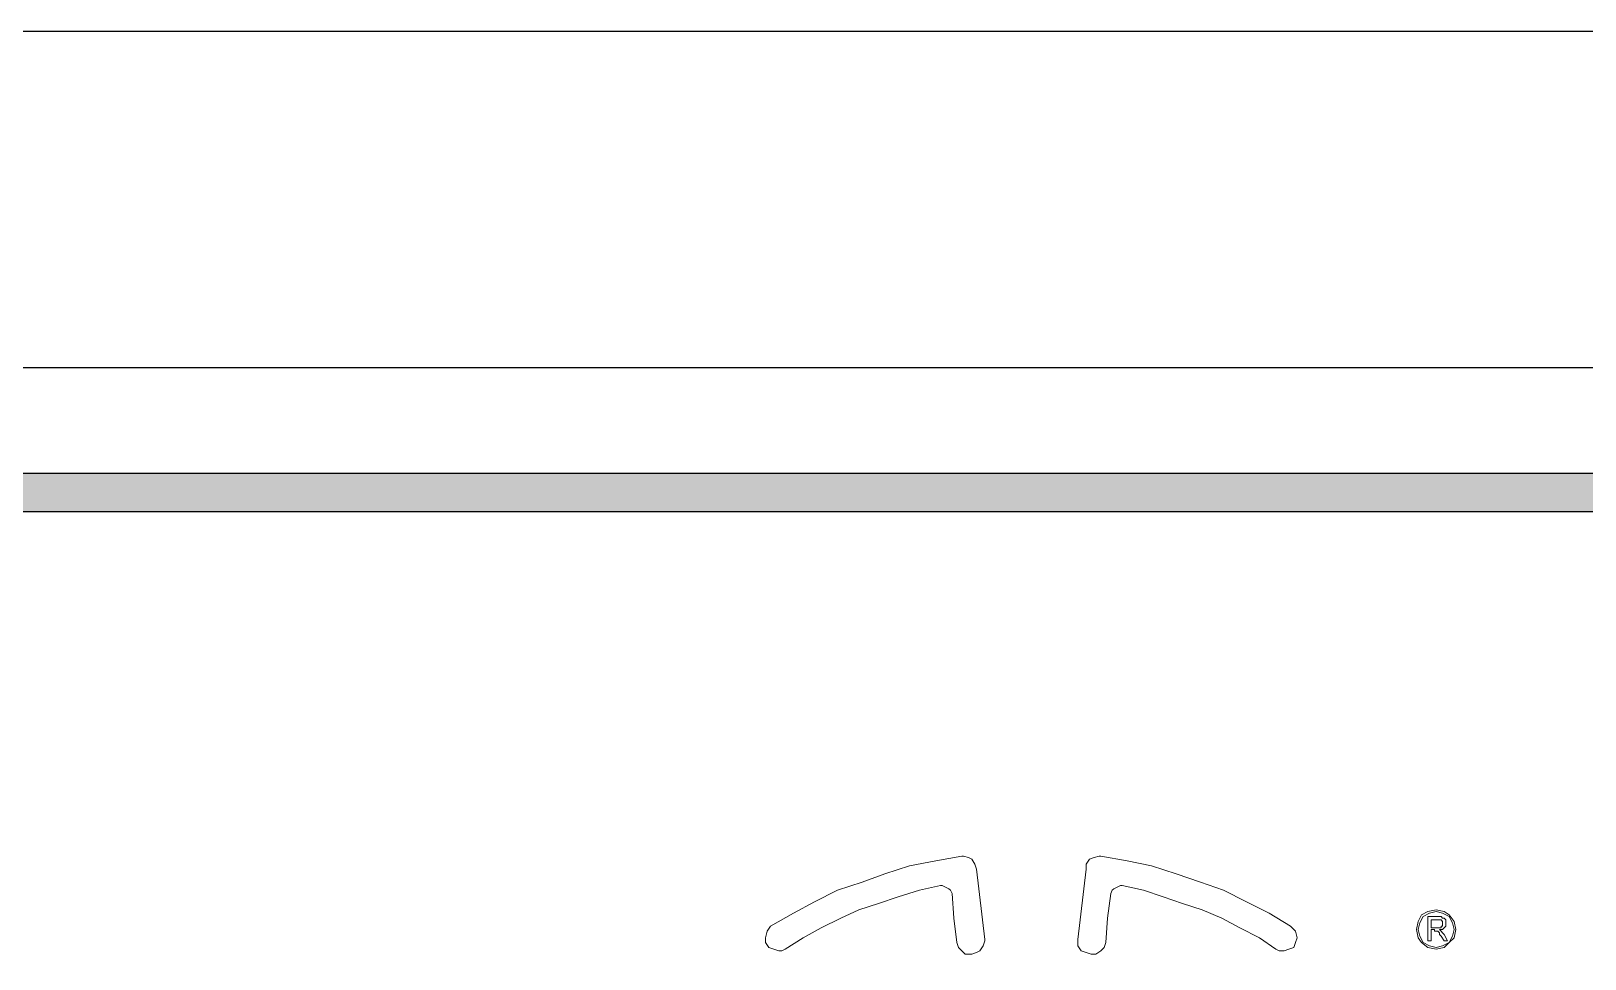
# Model space of a CAD drawing. Header units: millimetres. Extents: x -114775 to 228300, y -175499 to 108657.
# Drawn here: x -87114 to -85498, y -56274 to -55309 of the extents above; entities that cross this region are included whole.
import ezdxf
from ezdxf.enums import TextEntityAlignment as Align

# ---------------------------------------------------------------- set-up
doc = ezdxf.new("R2010")
doc.units = ezdxf.units.MM
doc.header["$LTSCALE"] = 1000
doc.layers.get('0').update_dxf_attribs({"linetype": 'CONTINUOUS'})
doc.layers.add('W-图框', color=251, linetype='CONTINUOUS')
doc.styles.add('WORD-2', font='simhei.ttf')
doc.styles.add('WORD-3', font='')
doc.styles.get('WORD-3').set_extended_font_data('SimSun')

# ---------------------------------------------------------------- blocks, each defined once
blk = doc.blocks.new('gslogo')
at = {"color": 251, "lineweight": 0}
for p, q in [((5191.793, -2032.919), (5192.626, -2032.763)), ((5192.626, -2032.763), (5193.459, -2032.607)), ((5193.459, -2032.607), (5193.459, -2032.607)), ((5193.459, -2032.607), (5193.512, -2032.607)), ((5193.512, -2032.607), (5193.668, -2032.659)), ((5193.668, -2032.659), (5193.772, -2032.711)), ((5193.772, -2032.711), (5193.876, -2032.867)), ((5197.521, -2032.711), (5197.417, -2032.867)), ((5197.677, -2032.659), (5197.521, -2032.711)), ((5197.833, -2032.607), (5197.677, -2032.659)), ((5197.885, -2032.607), (5197.833, -2032.607)), ((5198.718, -2032.763), (5197.885, -2032.607)), ((5197.885, -2032.607), (5197.885, -2032.607)), ((5199.499, -2032.919), (5198.718, -2032.763)), ((5190.283, -2033.44), (5191.012, -2033.179)), ((5191.012, -2033.179), (5191.793, -2032.919)), ((5193.876, -2032.867), (5193.928, -2033.023)), ((5193.928, -2033.023), (5194.188, -2035.262)), ((5197.417, -2033.023), (5197.156, -2035.262)), ((5197.417, -2032.867), (5197.417, -2033.023)), ((5200.28, -2033.179), (5199.499, -2032.919)), ((5201.061, -2033.44), (5200.28, -2033.179)), ((5188.773, -2034.065), (5189.502, -2033.7)), ((5189.502, -2033.7), (5190.283, -2033.44)), ((5192.106, -2033.7), (5191.429, -2033.908)), ((5192.783, -2033.544), (5192.106, -2033.7)), ((5192.835, -2033.544), (5192.783, -2033.544)), ((5192.783, -2033.544), (5192.783, -2033.544)), ((5192.939, -2033.596), (5192.835, -2033.544)), ((5193.043, -2033.648), (5192.939, -2033.596)), ((5193.095, -2033.7), (5193.043, -2033.648)), ((5193.147, -2033.804), (5193.095, -2033.7)), ((5198.198, -2033.804), (5198.25, -2033.7)), ((5198.25, -2033.7), (5198.302, -2033.648)), ((5198.302, -2033.648), (5198.406, -2033.596)), ((5198.406, -2033.596), (5198.51, -2033.544)), ((5198.51, -2033.544), (5198.562, -2033.544)), ((5198.562, -2033.544), (5198.562, -2033.544)), ((5198.562, -2033.544), (5199.239, -2033.7)), ((5199.239, -2033.7), (5199.864, -2033.908)), ((5201.79, -2033.7), (5201.061, -2033.44)), ((5202.519, -2034.065), (5201.79, -2033.7)), ((5188.097, -2034.429), (5188.773, -2034.065)), ((5190.804, -2034.117), (5190.179, -2034.325)), ((5191.429, -2033.908), (5190.804, -2034.117)), ((5193.199, -2034.585), (5193.147, -2033.804)), ((5193.147, -2033.804), (5193.147, -2033.804)), ((5198.093, -2034.585), (5198.198, -2033.804)), ((5198.198, -2033.804), (5198.198, -2033.804)), ((5199.864, -2033.908), (5200.488, -2034.117)), ((5200.488, -2034.117), (5201.113, -2034.325)), ((5203.248, -2034.429), (5202.519, -2034.065)), ((5187.368, -2034.846), (5188.097, -2034.429)), ((5189.606, -2034.585), (5188.982, -2034.898)), ((5190.179, -2034.325), (5189.606, -2034.585)), ((5193.303, -2035.366), (5193.199, -2034.585)), ((5198.041, -2035.366), (5198.093, -2034.585)), ((5201.113, -2034.325), (5201.738, -2034.585)), ((5201.738, -2034.585), (5202.311, -2034.898)), ((5203.925, -2034.846), (5203.248, -2034.429)), ((5207.934, -2034.95), (5207.986, -2034.689)), ((5207.986, -2034.689), (5208.09, -2034.481)), ((5207.986, -2034.95), (5208.038, -2034.741)), ((5208.038, -2034.741), (5208.142, -2034.533)), ((5208.09, -2034.481), (5208.299, -2034.377)), ((5208.142, -2034.533), (5208.351, -2034.429)), ((5208.299, -2034.377), (5208.559, -2034.325)), ((5208.299, -2035.314), (5208.299, -2034.533)), ((5208.299, -2034.533), (5208.611, -2034.533)), ((5208.351, -2034.429), (5208.559, -2034.377)), ((5208.611, -2034.637), (5208.403, -2034.637)), ((5208.403, -2034.637), (5208.403, -2034.898)), ((5208.559, -2034.325), (5208.819, -2034.377)), ((5208.559, -2034.325), (5208.559, -2034.325)), ((5208.559, -2034.377), (5208.767, -2034.429)), ((5208.559, -2034.377), (5208.559, -2034.377)), ((5208.611, -2034.533), (5208.715, -2034.533)), ((5208.715, -2034.637), (5208.611, -2034.637)), ((5208.715, -2034.533), (5208.767, -2034.585)), ((5208.767, -2034.689), (5208.715, -2034.637)), ((5208.767, -2034.429), (5208.975, -2034.533)), ((5208.767, -2034.585), (5208.819, -2034.585)), ((5208.767, -2034.741), (5208.767, -2034.689)), ((5208.767, -2034.689), (5208.767, -2034.689)), ((5208.767, -2034.794), (5208.767, -2034.741)), ((5208.819, -2034.377), (5208.975, -2034.481)), ((5208.819, -2034.585), (5208.871, -2034.637)), ((5208.871, -2034.637), (5208.871, -2034.689)), ((5208.871, -2034.689), (5208.871, -2034.741)), ((5208.871, -2034.741), (5208.871, -2034.846)), ((5208.975, -2034.481), (5209.132, -2034.689)), ((5208.975, -2034.533), (5209.08, -2034.741)), ((5209.08, -2034.741), (5209.132, -2034.95)), ((5209.132, -2034.689), (5209.184, -2034.95)), ((5187.211, -2035.21), (5187.263, -2035.002)), ((5187.211, -2035.366), (5187.211, -2035.21)), ((5187.263, -2035.002), (5187.368, -2034.846)), ((5188.409, -2035.21), (5187.836, -2035.575)), ((5188.982, -2034.898), (5188.409, -2035.21)), ((5194.188, -2035.262), (5194.188, -2035.262)), ((5194.188, -2035.262), (5194.188, -2035.314)), ((5197.156, -2035.262), (5197.156, -2035.262)), ((5197.156, -2035.262), (5197.156, -2035.314)), ((5202.311, -2034.898), (5202.936, -2035.21)), ((5202.936, -2035.21), (5203.456, -2035.575)), ((5204.081, -2035.002), (5203.925, -2034.846)), ((5204.133, -2035.21), (5204.081, -2035.002)), ((5204.081, -2035.366), (5204.133, -2035.21)), ((5207.986, -2035.21), (5207.934, -2034.95)), ((5208.038, -2035.158), (5207.986, -2034.95)), ((5208.09, -2035.366), (5207.986, -2035.21)), ((5208.142, -2035.366), (5208.038, -2035.158)), ((5208.403, -2034.898), (5208.611, -2034.898)), ((5208.403, -2034.898), (5208.403, -2034.898)), ((5208.507, -2034.95), (5208.403, -2034.95)), ((5208.403, -2034.95), (5208.403, -2035.314)), ((5208.507, -2035.002), (5208.507, -2034.95)), ((5208.559, -2035.002), (5208.507, -2035.002)), ((5208.611, -2035.002), (5208.559, -2035.002)), ((5208.559, -2035.002), (5208.559, -2035.002)), ((5208.611, -2034.898), (5208.663, -2034.898)), ((5208.663, -2035.054), (5208.611, -2035.002)), ((5208.611, -2035.002), (5208.611, -2035.002)), ((5208.663, -2034.898), (5208.715, -2034.898)), ((5208.767, -2034.95), (5208.663, -2034.95)), ((5208.663, -2034.95), (5208.715, -2035.002)), ((5208.663, -2035.106), (5208.663, -2035.054)), ((5208.715, -2035.158), (5208.663, -2035.106)), ((5208.715, -2034.898), (5208.715, -2034.846)), ((5208.715, -2034.846), (5208.767, -2034.846)), ((5208.715, -2035.002), (5208.715, -2035.002)), ((5208.715, -2035.002), (5208.767, -2035.054)), ((5208.819, -2035.314), (5208.715, -2035.158)), ((5208.767, -2034.846), (5208.767, -2034.794)), ((5208.819, -2034.898), (5208.767, -2034.95)), ((5208.767, -2035.054), (5208.819, -2035.106)), ((5208.871, -2034.846), (5208.819, -2034.898)), ((5208.819, -2035.106), (5208.923, -2035.314)), ((5209.08, -2035.158), (5208.975, -2035.366)), ((5209.132, -2035.21), (5208.975, -2035.366)), ((5209.132, -2034.95), (5209.08, -2035.158)), ((5209.184, -2034.95), (5209.132, -2035.21)), ((5187.316, -2035.522), (5187.211, -2035.366)), ((5187.472, -2035.575), (5187.316, -2035.522)), ((5187.628, -2035.627), (5187.472, -2035.575)), ((5187.732, -2035.627), (5187.628, -2035.627)), ((5187.836, -2035.575), (5187.732, -2035.627)), ((5193.355, -2035.522), (5193.303, -2035.366)), ((5193.459, -2035.627), (5193.355, -2035.522)), ((5193.564, -2035.731), (5193.459, -2035.627)), ((5193.772, -2035.731), (5193.564, -2035.731)), ((5193.928, -2035.679), (5193.772, -2035.731)), ((5194.032, -2035.627), (5193.928, -2035.679)), ((5194.136, -2035.47), (5194.032, -2035.627)), ((5194.188, -2035.314), (5194.136, -2035.47)), ((5197.156, -2035.314), (5197.156, -2035.47)), ((5197.156, -2035.47), (5197.26, -2035.627)), ((5197.26, -2035.627), (5197.417, -2035.679)), ((5197.417, -2035.679), (5197.573, -2035.731)), ((5197.573, -2035.731), (5197.729, -2035.731)), ((5197.729, -2035.731), (5197.885, -2035.627)), ((5197.885, -2035.627), (5197.989, -2035.522)), ((5197.989, -2035.522), (5198.041, -2035.366)), ((5203.456, -2035.575), (5203.56, -2035.627)), ((5203.56, -2035.627), (5203.717, -2035.627)), ((5203.717, -2035.627), (5203.873, -2035.575)), ((5203.873, -2035.575), (5204.029, -2035.522)), ((5204.029, -2035.522), (5204.081, -2035.366)), ((5208.299, -2035.522), (5208.09, -2035.366)), ((5208.351, -2035.47), (5208.142, -2035.366)), ((5208.403, -2035.314), (5208.299, -2035.314)), ((5208.299, -2035.314), (5208.299, -2035.314)), ((5208.559, -2035.575), (5208.299, -2035.522)), ((5208.559, -2035.522), (5208.351, -2035.47)), ((5208.767, -2035.47), (5208.559, -2035.522)), ((5208.819, -2035.522), (5208.559, -2035.575)), ((5208.975, -2035.366), (5208.767, -2035.47)), ((5208.923, -2035.314), (5208.819, -2035.314)), ((5208.975, -2035.366), (5208.819, -2035.522))]:
    blk.add_line(p, q, dxfattribs=at)
blk = doc.blocks.new('A2 图框')
at = {"layer": 'W-图框', "ltscale": 0.5}
h = blk.add_hatch(color=161, dxfattribs=at)
h.paths.add_polyline_path([(-562, 403), (-3, 403), (-3, 3), (-562, 3)], flags=16)
h.paths.add_polyline_path([(-562.8, 403.8), (-2.2, 403.8), (-2.2, 2.2), (-562.8, 2.2)])
at = {"layer": 'W-图框', "color": 251, "ltscale": 0.01}
for points in [[(-587, 413), (7, 413), (7, -7), (-587, -7)], [(-580, 406), (0, 406), (0, 0), (-580, 0)]]:
    blk.add_lwpolyline(points, close=True, dxfattribs=at)
at = {"layer": 'W-图框', "color": 161, "ltscale": 0.5}
for points in [[(-562.8, 403.8), (-2.2, 403.8), (-2.2, 2.2), (-562.8, 2.2)], [(-562, 403), (-3, 403), (-3, 3), (-562, 3)]]:
    blk.add_lwpolyline(points, close=True, dxfattribs=at)
at = {"layer": 'W-图框', "color": 161, "linetype": 'ByBlock'}
blk.add_lwpolyline([(-3, 3), (-61, 3), (-61, 403), (-3, 403)], close=True, dxfattribs=at)
blk.add_lwpolyline([(-3, 3), (-61, 3), (-61, 403), (-3, 403)], close=True, dxfattribs=at)
at = {"layer": 'W-图框', "xscale": 0.6533317239809548, "yscale": 0.6533317239809548, "zscale": 0.6533317239809548}
blk.add_blockref('gslogo', (-3426.481, 1723.795), dxfattribs=at)
at = {"layer": 'W-图框', "color": 35, "lineweight": 0, "style": 'WORD-3', "width": 0.65}
blk.add_attdef('建设单位', text='', height=3, dxfattribs=at).set_placement((-32, 300.486), align=Align.MIDDLE)
at = {"layer": 'W-图框', "color": 35, "ltscale": 1000, "style": 'WORD-2'}
for tag, height, width, p in [('项目名称英文翻译', 3.5, 0.8, (-21.14, 246.277)), ('项目名称', 7, 0.7, (-41.375, 246.277)), ('项目名称', 7, 0.7, (-30.732, 246.277))]:
    blk.add_attdef(tag, text='', height=height, rotation=90, dxfattribs=dict(at, width=width)).set_placement(p, align=Align.MIDDLE)
at = {"layer": 'W-图框', "color": 35, "lineweight": 0, "style": 'WORD-2'}
for tag, p in [('2013.01.01', (-41.463, 175.996)), ('2013.03.01', (-13.424, 175.996)), ('2013.05.01', (-41.463, 168.996)), ('2013.06.01', (-13.424, 168.996)), ('2013.08.01', (-41.463, 161.996)), ('2013.09.01', (-13.424, 161.996)), ('2013.09.01', (-32, 112.996))]:
    blk.add_attdef(tag, text='', height=1.8, dxfattribs=at).set_placement(p, align=Align.MIDDLE)
at = {"layer": 'W-图框', "color": 35, "ltscale": 1000, "style": 'WORD-2', "width": 0.78}
blk.add_attdef('FS2011000', text='', height=3.5, dxfattribs=at).set_placement((-32, 11.452), align=Align.MIDDLE)

msp = doc.modelspace()

# ---------------------------------------------------------------- block references
at = {"layer": 'W-图框', "xscale": 50, "yscale": 50, "zscale": 50}
msp.add_blockref('A2 图框', (-84474.5, -75958.6), dxfattribs=at)

doc.saveas('drawing.dxf')
